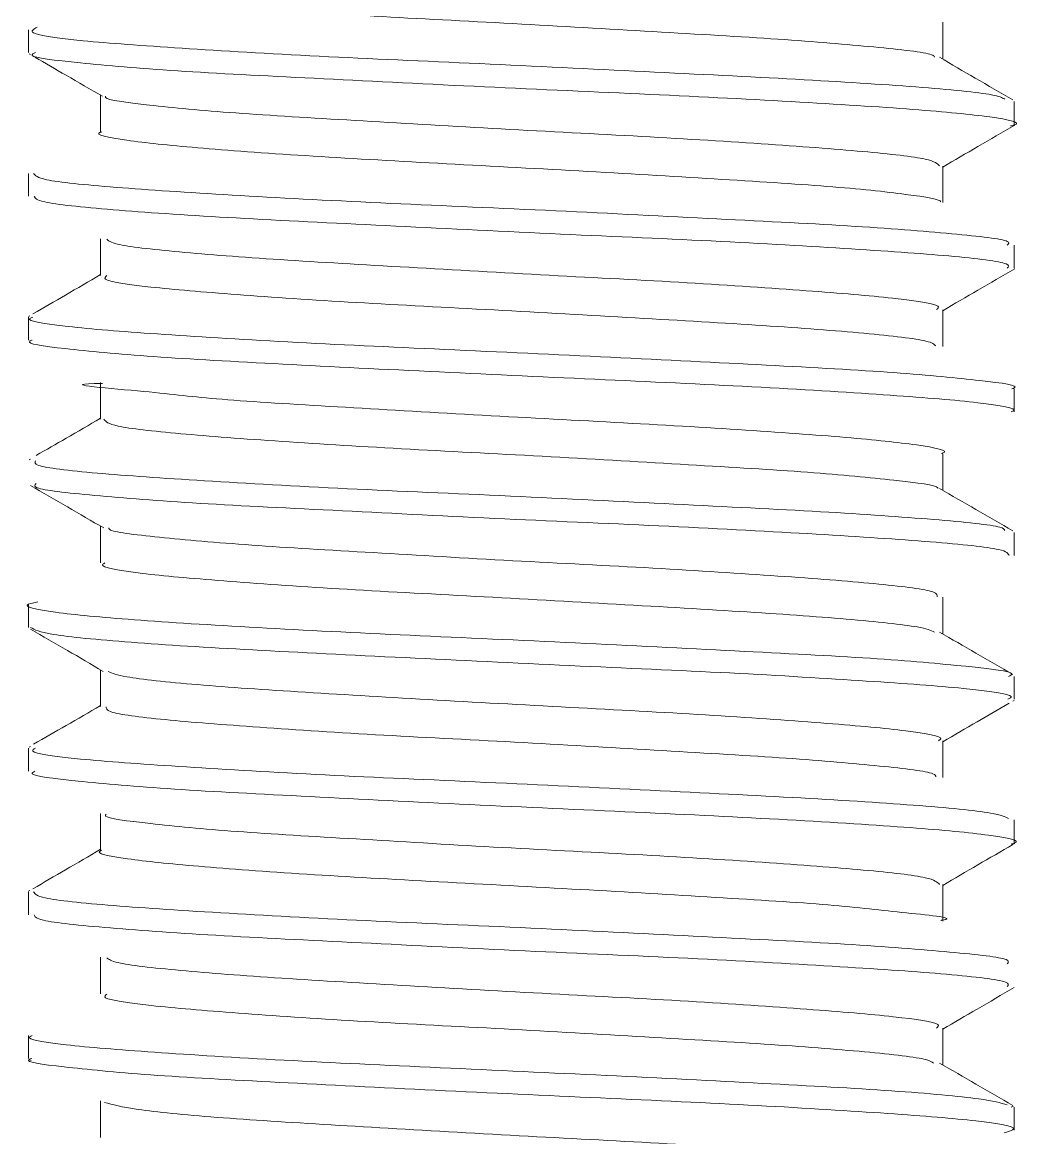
# Model space of a CAD drawing. Extents: x -976302 to -776254, y 5665 to 231437.
# Drawn here: x -798940.7 to -798879.4, y 90685 to 90753.3 of the extents above; entities that cross this region are included whole.
import ezdxf

# ---------------------------------------------------------------- set-up
doc = ezdxf.new("R2010")
doc.units = 0
doc.header["$LTSCALE"] = 1000
doc.header["$MEASUREMENT"] = 0
doc.layers.add('暖通', color=7, linetype='Continuous')

# ---------------------------------------------------------------- blocks, each defined once
blk = doc.blocks.new('MAOSUAN')
at = {"color": 7, "linetype": 'Continuous', "lineweight": 15}
for p, q in [((-21864.807, -6942.424), (-21864.807, -6943.74)), ((-21864.807, -6942.424), (-21864.807, -6943.74)), ((-21832.067, -6943.507), (-21832.067, -6942.69)), ((-21832.067, -6943.507), (-21832.067, -6942.69)), ((-21832.135, -6943.578), (-21832.09, -6943.554)), ((-21832.135, -6943.578), (-21832.09, -6943.554)), ((-21834.648, -6946.346), (-21834.648, -6945.034)), ((-21834.648, -6946.346), (-21834.648, -6945.034)), ((-21867.365, -6945.26), (-21867.365, -6946.085)), ((-21867.365, -6945.26), (-21867.365, -6946.085)), ((-21864.807, -6947.571), (-21864.807, -6948.883)), ((-21864.807, -6947.571), (-21864.807, -6948.883)), ((-21832.067, -6948.655), (-21832.067, -6947.834)), ((-21832.067, -6948.655), (-21832.067, -6947.834)), ((-21834.648, -6951.493), (-21834.648, -6950.179)), ((-21834.648, -6951.493), (-21834.648, -6950.179)), ((-21867.365, -6950.411), (-21867.365, -6951.227)), ((-21867.365, -6950.411), (-21867.365, -6951.227)), ((-21864.807, -6952.718), (-21864.807, -6954.032)), ((-21864.807, -6952.718), (-21864.807, -6954.032)), ((-21832.067, -6952.962), (-21832.112, -6952.936)), ((-21832.067, -6952.962), (-21832.112, -6952.936)), ((-21832.067, -6953.804), (-21832.067, -6952.982)), ((-21832.067, -6953.804), (-21832.067, -6952.982)), ((-21834.648, -6956.64), (-21834.648, -6955.328)), ((-21834.648, -6956.64), (-21834.648, -6955.328)), ((-21867.365, -6955.554), (-21867.365, -6955.844)), ((-21867.365, -6955.554), (-21867.365, -6956.377)), ((-21864.807, -6957.865), (-21864.807, -6959.179)), ((-21864.807, -6957.865), (-21864.807, -6959.179)), ((-21832.09, -6958.091), (-21832.135, -6958.066)), ((-21832.09, -6958.091), (-21832.135, -6958.066)), ((-21867.365, -6960.704), (-21867.365, -6961.523)), ((-21867.365, -6960.704), (-21867.365, -6961.523)), ((-21834.648, -6961.787), (-21834.648, -6960.471)), ((-21834.648, -6961.787), (-21834.648, -6960.471)), ((-21864.807, -6963.012), (-21864.807, -6964.327)), ((-21864.807, -6963.012), (-21864.807, -6964.327)), ((-21832.067, -6964.099), (-21832.067, -6963.273)), ((-21832.067, -6964.099), (-21832.067, -6963.273)), ((-21867.365, -6965.851), (-21867.365, -6966.668)), ((-21867.365, -6965.851), (-21867.365, -6966.668)), ((-21834.648, -6966.934), (-21834.648, -6965.621)), ((-21834.648, -6966.934), (-21834.648, -6965.621)), ((-21867.365, -6966.711), (-21867.32, -6966.735)), ((-21867.365, -6966.711), (-21867.32, -6966.735)), ((-21864.807, -6968.159), (-21864.807, -6969.472)), ((-21864.807, -6968.159), (-21864.807, -6969.472)), ((-21832.09, -6968.384), (-21832.135, -6968.359)), ((-21832.09, -6968.384), (-21832.135, -6968.359)), ((-21832.067, -6969.243), (-21832.067, -6968.425)), ((-21832.067, -6969.243), (-21832.067, -6968.425)), ((-21867.365, -6970.995), (-21867.365, -6971.82)), ((-21867.365, -6970.995), (-21867.365, -6971.82)), ((-21834.648, -6972.081), (-21834.648, -6970.768)), ((-21834.648, -6972.081), (-21834.648, -6970.768)), ((-21867.387, -6971.836), (-21867.342, -6971.861)), ((-21867.387, -6971.836), (-21867.342, -6971.861)), ((-21864.807, -6973.306), (-21864.807, -6974.619)), ((-21864.807, -6973.306), (-21864.807, -6974.619)), ((-21832.067, -6973.551), (-21832.112, -6973.525)), ((-21832.067, -6973.551), (-21832.112, -6973.525)), ((-21832.067, -6974.39), (-21832.067, -6973.57)), ((-21832.067, -6974.39), (-21832.067, -6973.631)), ((-21834.648, -6977.228), (-21834.648, -6975.915)), ((-21834.648, -6977.228), (-21834.648, -6975.915)), ((-21864.807, -6978.453), (-21864.807, -6979.769)), ((-21864.807, -6978.453), (-21864.807, -6979.769)), ((-21832.067, -6979.54), (-21832.067, -6978.717)), ((-21832.067, -6979.54), (-21832.067, -6978.717)), ((-21832.157, -6979.616), (-21832.112, -6979.593)), ((-21832.157, -6979.616), (-21832.112, -6979.593)), ((-21834.648, -6982.375), (-21834.648, -6981.062)), ((-21834.648, -6982.375), (-21834.648, -6981.062)), ((-21867.365, -6981.289), (-21867.365, -6982.112)), ((-21867.365, -6981.289), (-21867.365, -6982.112)), ((-21867.342, -6981.249), (-21867.252, -6981.289)), ((-21867.342, -6981.249), (-21867.252, -6981.289))]:
    blk.add_line(p, q, dxfattribs=at)
for points, knots in [([(-21834.85, -6941.203), (-21834.839, -6941.264), (-21834.809, -6941.419), (-21836.739, -6941.666), (-21840.109, -6941.932), (-21844.647, -6942.226), (-21849.735, -6942.478), (-21854.819, -6942.781), (-21859.356, -6943.039), (-21862.677, -6943.328), (-21864.481, -6943.534), (-21864.509, -6943.652), (-21864.515, -6943.678)], [0, 0, 0, 0, 0.072894, 0.184832, 0.296747, 0.408819, 0.520361, 0.632416, 0.744161, 0.856086, 0.96802, 1, 1, 1, 1]), ([(-21834.85, -6941.203), (-21834.839, -6941.264), (-21834.809, -6941.419), (-21836.739, -6941.666), (-21840.109, -6941.932), (-21844.647, -6942.226), (-21849.735, -6942.478), (-21854.819, -6942.781), (-21859.356, -6943.039), (-21862.677, -6943.328), (-21864.481, -6943.534), (-21864.509, -6943.652), (-21864.515, -6943.678)], [0, 0, 0, 0, 0.072894, 0.184832, 0.296747, 0.408819, 0.520361, 0.632416, 0.744161, 0.856086, 0.96802, 1, 1, 1, 1]), ([(-21832.382, -6942.603), (-21832.252, -6942.667), (-21831.942, -6942.822), (-21833.761, -6943.092), (-21837.315, -6943.341), (-21842.349, -6943.648), (-21848.191, -6943.894), (-21854.207, -6944.192), (-21859.74, -6944.463), (-21864.054, -6944.735), (-21866.667, -6944.985), (-21866.931, -6945.123), (-21867.028, -6945.173)], [0, 0, 0, 0, 0.076971, 0.184673, 0.292292, 0.399667, 0.507323, 0.61476, 0.72226, 0.829947, 0.937545, 1, 1, 1, 1]), ([(-21832.382, -6942.603), (-21832.252, -6942.667), (-21831.942, -6942.822), (-21833.761, -6943.092), (-21837.315, -6943.341), (-21842.349, -6943.648), (-21848.191, -6943.894), (-21854.207, -6944.192), (-21859.74, -6944.463), (-21864.054, -6944.735), (-21866.667, -6944.985), (-21866.931, -6945.123), (-21867.028, -6945.173)], [0, 0, 0, 0, 0.076971, 0.184673, 0.292292, 0.399667, 0.507323, 0.61476, 0.72226, 0.829947, 0.937545, 1, 1, 1, 1]), ([(-21867.23, -6946.135), (-21867.279, -6946.124), (-21867.73, -6946.025), (-21866.685, -6945.805), (-21864.036, -6945.548), (-21859.551, -6945.262), (-21854.027, -6944.984), (-21847.988, -6944.724), (-21842.165, -6944.42), (-21837.146, -6944.174), (-21833.723, -6943.867), (-21831.996, -6943.671), (-21832.247, -6943.541), (-21832.314, -6943.507)], [0, 0, 0, 0, 0.012786, 0.11823, 0.223646, 0.329048, 0.434324, 0.539869, 0.645276, 0.750792, 0.856012, 0.961465, 1, 1, 1, 1]), ([(-21867.23, -6946.135), (-21867.279, -6946.124), (-21867.73, -6946.025), (-21866.685, -6945.805), (-21864.036, -6945.548), (-21859.551, -6945.262), (-21854.027, -6944.984), (-21847.988, -6944.724), (-21842.165, -6944.42), (-21837.146, -6944.174), (-21833.723, -6943.867), (-21831.996, -6943.671), (-21832.247, -6943.541), (-21832.314, -6943.507)], [0, 0, 0, 0, 0.012786, 0.11823, 0.223646, 0.329048, 0.434324, 0.539869, 0.645276, 0.750792, 0.856012, 0.961465, 1, 1, 1, 1]), ([(-21864.694, -6943.675), (-21865.12, -6943.927), (-21865.99, -6944.442), (-21866.87, -6944.941), (-21867.32, -6945.195)], [0, 0, 0, 0, 0.48917, 1, 1, 1, 1]), ([(-21864.694, -6943.675), (-21865.12, -6943.927), (-21865.99, -6944.442), (-21866.87, -6944.941), (-21867.32, -6945.195)], [0, 0, 0, 0, 0.48917, 1, 1, 1, 1]), ([(-21834.715, -6945.073), (-21834.281, -6944.822), (-21833.473, -6944.356), (-21832.666, -6943.886), (-21832.292, -6943.669)], [0, 0, 0, 0, 0.536682, 1, 1, 1, 1]), ([(-21834.715, -6945.073), (-21834.281, -6944.822), (-21833.473, -6944.356), (-21832.666, -6943.886), (-21832.292, -6943.669)], [0, 0, 0, 0, 0.536682, 1, 1, 1, 1]), ([(-21864.694, -6947.57), (-21864.617, -6947.487), (-21864.45, -6947.308), (-21862.139, -6947.053), (-21858.475, -6946.775), (-21853.792, -6946.491), (-21848.656, -6946.234), (-21843.641, -6945.93), (-21839.28, -6945.68), (-21836.224, -6945.379), (-21834.785, -6945.196), (-21834.822, -6945.086), (-21834.828, -6945.071)], [0, 0, 0, 0, 0.0951634, 0.206008, 0.3170765, 0.427634, 0.5385858, 0.6491904, 0.7604036, 0.8713473, 0.9820842, 1, 1, 1, 1]), ([(-21864.694, -6947.57), (-21864.617, -6947.487), (-21864.45, -6947.308), (-21862.139, -6947.053), (-21858.475, -6946.775), (-21853.792, -6946.491), (-21848.656, -6946.234), (-21843.641, -6945.93), (-21839.28, -6945.68), (-21836.224, -6945.379), (-21834.785, -6945.196), (-21834.822, -6945.086), (-21834.828, -6945.071)], [0, 0, 0, 0, 0.0951634, 0.206008, 0.3170765, 0.427634, 0.5385858, 0.6491904, 0.7604036, 0.8713473, 0.9820842, 1, 1, 1, 1]), ([(-21867.387, -6946.11), (-21866.946, -6946.365), (-21866.085, -6946.864), (-21865.225, -6947.363), (-21864.807, -6947.607)], [0, 0, 0, 0, 0.512956, 1, 1, 1, 1]), ([(-21867.387, -6946.11), (-21866.946, -6946.365), (-21866.085, -6946.864), (-21865.225, -6947.363), (-21864.807, -6947.607)], [0, 0, 0, 0, 0.512956, 1, 1, 1, 1]), ([(-21834.693, -6946.347), (-21834.677, -6946.351), (-21834.358, -6946.446), (-21835.456, -6946.657), (-21837.867, -6946.912), (-21841.849, -6947.204), (-21846.65, -6947.472), (-21851.818, -6947.745), (-21856.741, -6948.037), (-21860.884, -6948.295), (-21863.684, -6948.588), (-21864.74, -6948.774), (-21864.739, -6948.854), (-21864.739, -6948.854)], [0, 0, 0, 0, 0.005704, 0.116139, 0.226488, 0.337072, 0.447702, 0.557716, 0.668323, 0.778423, 0.889041, 0.999267, 1, 1, 1, 1]), ([(-21834.693, -6946.347), (-21834.677, -6946.351), (-21834.358, -6946.446), (-21835.456, -6946.657), (-21837.867, -6946.912), (-21841.849, -6947.204), (-21846.65, -6947.472), (-21851.818, -6947.745), (-21856.741, -6948.037), (-21860.884, -6948.295), (-21863.684, -6948.588), (-21864.74, -6948.774), (-21864.739, -6948.854), (-21864.739, -6948.854)], [0, 0, 0, 0, 0.005704, 0.116139, 0.226488, 0.337072, 0.447702, 0.557716, 0.668323, 0.778423, 0.889041, 0.999267, 1, 1, 1, 1]), ([(-21832.247, -6947.834), (-21832.307, -6947.911), (-21832.442, -6948.083), (-21834.964, -6948.335), (-21839.153, -6948.609), (-21844.587, -6948.899), (-21850.591, -6949.148), (-21856.493, -6949.457), (-21861.636, -6949.706), (-21865.351, -6950.007), (-21867.318, -6950.222), (-21867.168, -6950.363), (-21867.118, -6950.411)], [0, 0, 0, 0, 0.085419, 0.192755, 0.300296, 0.407773, 0.515471, 0.622878, 0.730173, 0.837599, 0.945308, 1, 1, 1, 1]), ([(-21832.247, -6947.834), (-21832.307, -6947.911), (-21832.442, -6948.083), (-21834.964, -6948.335), (-21839.153, -6948.609), (-21844.587, -6948.899), (-21850.591, -6949.148), (-21856.493, -6949.457), (-21861.636, -6949.706), (-21865.351, -6950.007), (-21867.318, -6950.222), (-21867.168, -6950.363), (-21867.118, -6950.411)], [0, 0, 0, 0, 0.085419, 0.192755, 0.300296, 0.407773, 0.515471, 0.622878, 0.730173, 0.837599, 0.945308, 1, 1, 1, 1]), ([(-21867.118, -6951.227), (-21867.158, -6951.177), (-21867.272, -6951.034), (-21865.262, -6950.789), (-21861.498, -6950.532), (-21856.294, -6950.23), (-21850.385, -6949.985), (-21844.401, -6949.68), (-21838.99, -6949.42), (-21834.856, -6949.136), (-21832.383, -6948.88), (-21832.304, -6948.723), (-21832.269, -6948.655)], [0, 0, 0, 0, 0.058363, 0.165795, 0.27326, 0.380984, 0.488168, 0.59567, 0.703241, 0.810813, 0.918378, 1, 1, 1, 1]), ([(-21867.118, -6951.227), (-21867.158, -6951.177), (-21867.272, -6951.034), (-21865.262, -6950.789), (-21861.498, -6950.532), (-21856.294, -6950.23), (-21850.385, -6949.985), (-21844.401, -6949.68), (-21838.99, -6949.42), (-21834.856, -6949.136), (-21832.383, -6948.88), (-21832.304, -6948.723), (-21832.269, -6948.655)], [0, 0, 0, 0, 0.058363, 0.165795, 0.27326, 0.380984, 0.488168, 0.59567, 0.703241, 0.810813, 0.918378, 1, 1, 1, 1]), ([(-21864.582, -6952.713), (-21864.633, -6952.672), (-21864.797, -6952.539), (-21863.198, -6952.299), (-21860.128, -6952.044), (-21855.76, -6951.743), (-21850.739, -6951.493), (-21845.608, -6951.194), (-21840.908, -6950.927), (-21837.289, -6950.651), (-21835.095, -6950.398), (-21834.936, -6950.251), (-21834.872, -6950.193)], [0, 0, 0, 0, 0.049804, 0.159501, 0.269103, 0.378938, 0.488804, 0.598233, 0.7082, 0.818127, 0.927634, 1, 1, 1, 1]), ([(-21864.582, -6952.713), (-21864.633, -6952.672), (-21864.797, -6952.539), (-21863.198, -6952.299), (-21860.128, -6952.044), (-21855.76, -6951.743), (-21850.739, -6951.493), (-21845.608, -6951.194), (-21840.908, -6950.927), (-21837.289, -6950.651), (-21835.095, -6950.398), (-21834.936, -6950.251), (-21834.872, -6950.193)], [0, 0, 0, 0, 0.049804, 0.159501, 0.269103, 0.378938, 0.488804, 0.598233, 0.7082, 0.818127, 0.927634, 1, 1, 1, 1]), ([(-21867.387, -6951.251), (-21866.946, -6951.506), (-21866.085, -6952.005), (-21865.225, -6952.508), (-21864.807, -6952.753)], [0, 0, 0, 0, 0.512737, 1, 1, 1, 1]), ([(-21867.387, -6951.251), (-21866.946, -6951.506), (-21866.085, -6952.005), (-21865.225, -6952.508), (-21864.807, -6952.753)], [0, 0, 0, 0, 0.512737, 1, 1, 1, 1]), ([(-21834.872, -6951.498), (-21834.822, -6951.539), (-21834.658, -6951.673), (-21836.25, -6951.911), (-21839.331, -6952.168), (-21843.694, -6952.469), (-21848.722, -6952.719), (-21853.86, -6953.016), (-21858.544, -6953.285), (-21862.171, -6953.561), (-21864.358, -6953.812), (-21864.503, -6953.959), (-21864.56, -6954.016)], [0, 0, 0, 0, 0.049856, 0.159895, 0.269418, 0.379366, 0.489346, 0.59937, 0.709114, 0.818984, 0.928822, 1, 1, 1, 1]), ([(-21834.872, -6951.498), (-21834.822, -6951.539), (-21834.658, -6951.673), (-21836.25, -6951.911), (-21839.331, -6952.168), (-21843.694, -6952.469), (-21848.722, -6952.719), (-21853.86, -6953.016), (-21858.544, -6953.285), (-21862.171, -6953.561), (-21864.358, -6953.812), (-21864.503, -6953.959), (-21864.56, -6954.016)], [0, 0, 0, 0, 0.049856, 0.159895, 0.269418, 0.379366, 0.489346, 0.59937, 0.709114, 0.818984, 0.928822, 1, 1, 1, 1]), ([(-21832.225, -6952.862), (-21832.614, -6952.64), (-21833.425, -6952.178), (-21834.23, -6951.704), (-21834.648, -6951.458)], [0, 0, 0, 0, 0.480276, 1, 1, 1, 1]), ([(-21832.225, -6952.862), (-21832.614, -6952.64), (-21833.425, -6952.178), (-21834.23, -6951.704), (-21834.648, -6951.458)], [0, 0, 0, 0, 0.480276, 1, 1, 1, 1]), ([(-21832.225, -6952.982), (-21832.179, -6952.998), (-21831.886, -6953.103), (-21833.282, -6953.332), (-21836.406, -6953.577), (-21841.204, -6953.88), (-21846.92, -6954.139), (-21852.97, -6954.419), (-21858.64, -6954.707), (-21863.343, -6954.963), (-21866.317, -6955.268), (-21867.635, -6955.435), (-21867.308, -6955.543), (-21867.275, -6955.554)], [0, 0, 0, 0, 0.020034, 0.127491, 0.235243, 0.34262, 0.449961, 0.557768, 0.66516, 0.772655, 0.879993, 0.987688, 1, 1, 1, 1]), ([(-21832.225, -6952.982), (-21832.179, -6952.998), (-21831.886, -6953.103), (-21833.282, -6953.332), (-21836.406, -6953.577), (-21841.204, -6953.88), (-21846.92, -6954.139), (-21852.97, -6954.419), (-21858.64, -6954.707), (-21863.343, -6954.963), (-21866.317, -6955.268), (-21867.635, -6955.435), (-21867.308, -6955.543), (-21867.275, -6955.554)], [0, 0, 0, 0, 0.020034, 0.127491, 0.235243, 0.34262, 0.449961, 0.557768, 0.66516, 0.772655, 0.879993, 0.987688, 1, 1, 1, 1]), ([(-21867.252, -6956.377), (-21867.288, -6956.364), (-21867.563, -6956.262), (-21866.274, -6956.038), (-21863.202, -6955.791), (-21858.458, -6955.49), (-21852.772, -6955.229), (-21846.723, -6954.951), (-21841.025, -6954.661), (-21836.28, -6954.407), (-21833.17, -6954.101), (-21831.898, -6953.931), (-21832.167, -6953.819), (-21832.202, -6953.804)], [0, 0, 0, 0, 0.015748, 0.123264, 0.230905, 0.338428, 0.445875, 0.553291, 0.661065, 0.768446, 0.876147, 0.983642, 1, 1, 1, 1]), ([(-21867.252, -6956.377), (-21867.288, -6956.364), (-21867.563, -6956.262), (-21866.274, -6956.038), (-21863.202, -6955.791), (-21858.458, -6955.49), (-21852.772, -6955.229), (-21846.723, -6954.951), (-21841.025, -6954.661), (-21836.28, -6954.407), (-21833.17, -6954.101), (-21831.898, -6953.931), (-21832.167, -6953.819), (-21832.202, -6953.804)], [0, 0, 0, 0, 0.015748, 0.123264, 0.230905, 0.338428, 0.445875, 0.553291, 0.661065, 0.768446, 0.876147, 0.983642, 1, 1, 1, 1]), ([(-21864.762, -6957.864), (-21864.777, -6957.86), (-21865.096, -6957.767), (-21863.999, -6957.553), (-21861.588, -6957.3), (-21857.612, -6957.008), (-21852.815, -6956.738), (-21847.629, -6956.466), (-21842.77, -6956.176), (-21838.364, -6955.911), (-21836.555, -6955.647), (-21833, -6955.385), (-21834.708, -6955.358), (-21834.715, -6955.358)], [0, 0, 0, 0, 0.005705, 0.116154, 0.226519, 0.337118, 0.44722, 0.557745, 0.668366, 0.778482, 0.888912, 0.999512, 1, 1, 1, 1]), ([(-21864.762, -6957.864), (-21864.777, -6957.86), (-21865.096, -6957.767), (-21863.999, -6957.553), (-21861.588, -6957.3), (-21857.612, -6957.008), (-21852.815, -6956.738), (-21847.629, -6956.466), (-21842.77, -6956.176), (-21838.364, -6955.911), (-21836.555, -6955.647), (-21833, -6955.385), (-21834.708, -6955.358), (-21834.715, -6955.358)], [0, 0, 0, 0, 0.005705, 0.116154, 0.226519, 0.337118, 0.44722, 0.557745, 0.668366, 0.778482, 0.888912, 0.999512, 1, 1, 1, 1]), ([(-21834.76, -6956.641), (-21834.837, -6956.724), (-21835.004, -6956.903), (-21837.315, -6957.158), (-21840.98, -6957.436), (-21845.662, -6957.721), (-21850.801, -6957.977), (-21855.808, -6958.281), (-21860.181, -6958.532), (-21863.221, -6958.832), (-21864.655, -6959.012), (-21864.63, -6959.115), (-21864.627, -6959.125)], [0, 0, 0, 0, 0.0957349, 0.2072445, 0.3189796, 0.4302009, 0.5418185, 0.6531451, 0.7648915, 0.876501, 0.9879027, 1, 1, 1, 1]), ([(-21834.76, -6956.641), (-21834.837, -6956.724), (-21835.004, -6956.903), (-21837.315, -6957.158), (-21840.98, -6957.436), (-21845.662, -6957.721), (-21850.801, -6957.977), (-21855.808, -6958.281), (-21860.181, -6958.532), (-21863.221, -6958.832), (-21864.655, -6959.012), (-21864.63, -6959.115), (-21864.627, -6959.125)], [0, 0, 0, 0, 0.0957349, 0.2072445, 0.3189796, 0.4302009, 0.5418185, 0.6531451, 0.7648915, 0.876501, 0.9879027, 1, 1, 1, 1]), ([(-21832.337, -6957.939), (-21832.696, -6957.735), (-21833.47, -6957.295), (-21834.237, -6956.844), (-21834.648, -6956.603)], [0, 0, 0, 0, 0.4646574, 1, 1, 1, 1]), ([(-21832.337, -6957.939), (-21832.696, -6957.735), (-21833.47, -6957.295), (-21834.237, -6956.844), (-21834.648, -6956.603)], [0, 0, 0, 0, 0.4646574, 1, 1, 1, 1]), ([(-21832.314, -6958.131), (-21832.291, -6958.185), (-21832.229, -6958.332), (-21834.3, -6958.579), (-21838.138, -6958.837), (-21843.377, -6959.139), (-21849.309, -6959.383), (-21855.283, -6959.691), (-21860.657, -6959.948), (-21864.674, -6960.234), (-21866.925, -6960.457), (-21867.005, -6960.585), (-21867.028, -6960.622)], [0, 0, 0, 0, 0.064753, 0.175623, 0.286839, 0.397879, 0.509173, 0.620055, 0.731144, 0.842208, 0.953234, 1, 1, 1, 1]), ([(-21832.314, -6958.131), (-21832.291, -6958.185), (-21832.229, -6958.332), (-21834.3, -6958.579), (-21838.138, -6958.837), (-21843.377, -6959.139), (-21849.309, -6959.383), (-21855.283, -6959.691), (-21860.657, -6959.948), (-21864.674, -6960.234), (-21866.925, -6960.457), (-21867.005, -6960.585), (-21867.028, -6960.622)], [0, 0, 0, 0, 0.064753, 0.175623, 0.286839, 0.397879, 0.509173, 0.620055, 0.731144, 0.842208, 0.953234, 1, 1, 1, 1]), ([(-21864.694, -6959.124), (-21865.128, -6959.374), (-21866.004, -6959.88), (-21866.879, -6960.387), (-21867.32, -6960.643)], [0, 0, 0, 0, 0.495638, 1, 1, 1, 1]), ([(-21864.694, -6959.124), (-21865.128, -6959.374), (-21866.004, -6959.88), (-21866.879, -6960.387), (-21867.32, -6960.643)], [0, 0, 0, 0, 0.495638, 1, 1, 1, 1]), ([(-21867.185, -6961.523), (-21867.15, -6961.451), (-21867.068, -6961.283), (-21864.594, -6961.033), (-21860.491, -6960.762), (-21855.095, -6960.469), (-21849.107, -6960.221), (-21843.193, -6959.912), (-21837.977, -6959.663), (-21834.218, -6959.364), (-21832.177, -6959.141), (-21832.295, -6958.998), (-21832.337, -6958.947)], [0, 0, 0, 0, 0.081035, 0.188613, 0.296063, 0.403386, 0.510912, 0.618487, 0.726106, 0.833441, 0.94102, 1, 1, 1, 1]), ([(-21867.185, -6961.523), (-21867.15, -6961.451), (-21867.068, -6961.283), (-21864.594, -6961.033), (-21860.491, -6960.762), (-21855.095, -6960.469), (-21849.107, -6960.221), (-21843.193, -6959.912), (-21837.977, -6959.663), (-21834.218, -6959.364), (-21832.177, -6959.141), (-21832.295, -6958.998), (-21832.337, -6958.947)], [0, 0, 0, 0, 0.081035, 0.188613, 0.296063, 0.403386, 0.510912, 0.618487, 0.726106, 0.833441, 0.94102, 1, 1, 1, 1]), ([(-21834.76, -6960.535), (-21834.326, -6960.285), (-21833.451, -6959.779), (-21832.576, -6959.271), (-21832.135, -6959.014)], [0, 0, 0, 0, 0.495567, 1, 1, 1, 1]), ([(-21834.76, -6960.535), (-21834.326, -6960.285), (-21833.451, -6959.779), (-21832.576, -6959.271), (-21832.135, -6959.014)], [0, 0, 0, 0, 0.495567, 1, 1, 1, 1]), ([(-21864.605, -6963.008), (-21864.616, -6962.947), (-21864.645, -6962.792), (-21862.716, -6962.545), (-21859.348, -6962.28), (-21854.819, -6961.984), (-21849.726, -6961.734), (-21844.635, -6961.431), (-21840.103, -6961.173), (-21836.774, -6960.883), (-21834.97, -6960.676), (-21834.945, -6960.559), (-21834.94, -6960.532)], [0, 0, 0, 0, 0.072849, 0.184719, 0.296565, 0.408137, 0.520098, 0.632084, 0.743761, 0.855433, 0.967299, 1, 1, 1, 1]), ([(-21864.605, -6963.008), (-21864.616, -6962.947), (-21864.645, -6962.792), (-21862.716, -6962.545), (-21859.348, -6962.28), (-21854.819, -6961.984), (-21849.726, -6961.734), (-21844.635, -6961.431), (-21840.103, -6961.173), (-21836.774, -6960.883), (-21834.97, -6960.676), (-21834.945, -6960.559), (-21834.94, -6960.532)], [0, 0, 0, 0, 0.072849, 0.184719, 0.296565, 0.408137, 0.520098, 0.632084, 0.743761, 0.855433, 0.967299, 1, 1, 1, 1]), ([(-21834.805, -6961.791), (-21834.762, -6961.814), (-21834.555, -6961.926), (-21835.801, -6962.156), (-21838.617, -6962.406), (-21842.782, -6962.708), (-21847.708, -6962.963), (-21852.865, -6963.251), (-21857.696, -6963.53), (-21861.529, -6963.796), (-21864.038, -6964.06), (-21864.376, -6964.209), (-21864.515, -6964.271)], [0, 0, 0, 0, 0.028969, 0.140547, 0.252221, 0.363645, 0.475371, 0.586622, 0.698558, 0.809915, 0.921701, 1, 1, 1, 1]), ([(-21834.805, -6961.791), (-21834.762, -6961.814), (-21834.555, -6961.926), (-21835.801, -6962.156), (-21838.617, -6962.406), (-21842.782, -6962.708), (-21847.708, -6962.963), (-21852.865, -6963.251), (-21857.696, -6963.53), (-21861.529, -6963.796), (-21864.038, -6964.06), (-21864.376, -6964.209), (-21864.515, -6964.271)], [0, 0, 0, 0, 0.028969, 0.140547, 0.252221, 0.363645, 0.475371, 0.586622, 0.698558, 0.809915, 0.921701, 1, 1, 1, 1]), ([(-21832.404, -6963.185), (-21832.27, -6963.212), (-21831.696, -6963.326), (-21832.816, -6963.564), (-21835.564, -6963.82), (-21840.106, -6964.108), (-21845.656, -6964.384), (-21851.697, -6964.646), (-21857.498, -6964.949), (-21862.465, -6965.195), (-21865.853, -6965.502), (-21867.472, -6965.694), (-21867.224, -6965.82), (-21867.163, -6965.851)], [0, 0, 0, 0, 0.031772, 0.135671, 0.239354, 0.343372, 0.446952, 0.550812, 0.654617, 0.758568, 0.862377, 0.966165, 1, 1, 1, 1]), ([(-21832.404, -6963.185), (-21832.27, -6963.212), (-21831.696, -6963.326), (-21832.816, -6963.564), (-21835.564, -6963.82), (-21840.106, -6964.108), (-21845.656, -6964.384), (-21851.697, -6964.646), (-21857.498, -6964.949), (-21862.465, -6965.195), (-21865.853, -6965.502), (-21867.472, -6965.694), (-21867.224, -6965.82), (-21867.163, -6965.851)], [0, 0, 0, 0, 0.031772, 0.135671, 0.239354, 0.343372, 0.446952, 0.550812, 0.654617, 0.758568, 0.862377, 0.966165, 1, 1, 1, 1]), ([(-21864.694, -6964.268), (-21865.128, -6964.519), (-21866.004, -6965.025), (-21866.879, -6965.534), (-21867.32, -6965.79)], [0, 0, 0, 0, 0.495533, 1, 1, 1, 1]), ([(-21864.694, -6964.268), (-21865.128, -6964.519), (-21866.004, -6965.025), (-21866.879, -6965.534), (-21867.32, -6965.79)], [0, 0, 0, 0, 0.495533, 1, 1, 1, 1]), ([(-21867.14, -6966.668), (-21867.206, -6966.636), (-21867.456, -6966.514), (-21865.761, -6966.276), (-21862.329, -6966.028), (-21857.318, -6965.722), (-21851.493, -6965.473), (-21845.471, -6965.178), (-21839.907, -6964.905), (-21835.51, -6964.635), (-21832.593, -6964.35), (-21832.285, -6964.181), (-21832.135, -6964.099)], [0, 0, 0, 0, 0.038486, 0.146124, 0.253581, 0.361325, 0.468807, 0.576039, 0.683617, 0.791106, 0.898635, 1, 1, 1, 1]), ([(-21867.14, -6966.668), (-21867.206, -6966.636), (-21867.456, -6966.514), (-21865.761, -6966.276), (-21862.329, -6966.028), (-21857.318, -6965.722), (-21851.493, -6965.473), (-21845.471, -6965.178), (-21839.907, -6964.905), (-21835.51, -6964.635), (-21832.593, -6964.35), (-21832.285, -6964.181), (-21832.135, -6964.099)], [0, 0, 0, 0, 0.038486, 0.146124, 0.253581, 0.361325, 0.468807, 0.576039, 0.683617, 0.791106, 0.898635, 1, 1, 1, 1]), ([(-21834.738, -6965.675), (-21834.312, -6965.423), (-21833.447, -6964.913), (-21832.577, -6964.411), (-21832.135, -6964.156)], [0, 0, 0, 0, 0.492397, 1, 1, 1, 1]), ([(-21834.738, -6965.675), (-21834.312, -6965.423), (-21833.447, -6964.913), (-21832.577, -6964.411), (-21832.135, -6964.156)], [0, 0, 0, 0, 0.492397, 1, 1, 1, 1]), ([(-21864.649, -6968.156), (-21864.691, -6968.134), (-21864.9, -6968.024), (-21863.674, -6967.793), (-21860.881, -6967.543), (-21856.727, -6967.243), (-21851.803, -6966.984), (-21846.649, -6966.701), (-21841.822, -6966.417), (-21837.941, -6966.155), (-21835.427, -6965.886), (-21835.069, -6965.736), (-21834.917, -6965.672)], [0, 0, 0, 0, 0.027691, 0.138968, 0.25039, 0.36193, 0.47308, 0.584625, 0.695745, 0.807346, 0.91874, 1, 1, 1, 1]), ([(-21864.649, -6968.156), (-21864.691, -6968.134), (-21864.9, -6968.024), (-21863.674, -6967.793), (-21860.881, -6967.543), (-21856.727, -6967.243), (-21851.803, -6966.984), (-21846.649, -6966.701), (-21841.822, -6966.417), (-21837.941, -6966.155), (-21835.427, -6965.886), (-21835.069, -6965.736), (-21834.917, -6965.672)], [0, 0, 0, 0, 0.027691, 0.138968, 0.25039, 0.36193, 0.47308, 0.584625, 0.695745, 0.807346, 0.91874, 1, 1, 1, 1]), ([(-21867.185, -6966.809), (-21866.804, -6967.032), (-21866.011, -6967.495), (-21865.218, -6967.957), (-21864.807, -6968.196)], [0, 0, 0, 0, 0.481278, 1, 1, 1, 1]), ([(-21867.185, -6966.809), (-21866.804, -6967.032), (-21866.011, -6967.495), (-21865.218, -6967.957), (-21864.807, -6968.196)], [0, 0, 0, 0, 0.481278, 1, 1, 1, 1]), ([(-21834.85, -6966.938), (-21834.846, -6967), (-21834.836, -6967.157), (-21836.749, -6967.404), (-21840.161, -6967.671), (-21844.696, -6967.965), (-21849.793, -6968.215), (-21854.871, -6968.52), (-21859.396, -6968.776), (-21862.724, -6969.067), (-21864.533, -6969.285), (-21864.554, -6969.416), (-21864.56, -6969.455)], [0, 0, 0, 0, 0.072916, 0.182982, 0.292987, 0.403068, 0.513144, 0.622929, 0.732925, 0.842839, 0.952942, 1, 1, 1, 1]), ([(-21834.85, -6966.938), (-21834.846, -6967), (-21834.836, -6967.157), (-21836.749, -6967.404), (-21840.161, -6967.671), (-21844.696, -6967.965), (-21849.793, -6968.215), (-21854.871, -6968.52), (-21859.396, -6968.776), (-21862.724, -6969.067), (-21864.533, -6969.285), (-21864.554, -6969.416), (-21864.56, -6969.455)], [0, 0, 0, 0, 0.072916, 0.182982, 0.292987, 0.403068, 0.513144, 0.622929, 0.732925, 0.842839, 0.952942, 1, 1, 1, 1]), ([(-21832.247, -6968.286), (-21832.636, -6968.063), (-21833.438, -6967.603), (-21834.237, -6967.137), (-21834.648, -6966.897)], [0, 0, 0, 0, 0.4852978, 1, 1, 1, 1]), ([(-21832.247, -6968.286), (-21832.636, -6968.063), (-21833.438, -6967.603), (-21834.237, -6967.137), (-21834.648, -6966.897)], [0, 0, 0, 0, 0.4852978, 1, 1, 1, 1]), ([(-21832.314, -6968.425), (-21832.256, -6968.459), (-21832.039, -6968.582), (-21833.7, -6968.822), (-21837.198, -6969.069), (-21842.204, -6969.375), (-21848.034, -6969.623), (-21854.056, -6969.92), (-21859.612, -6970.191), (-21863.984, -6970.463), (-21866.745, -6970.729), (-21867.037, -6970.883), (-21867.163, -6970.949)], [0, 0, 0, 0, 0.040633, 0.150082, 0.259864, 0.369384, 0.478763, 0.588027, 0.697858, 0.807191, 0.916898, 1, 1, 1, 1]), ([(-21832.314, -6968.425), (-21832.256, -6968.459), (-21832.039, -6968.582), (-21833.7, -6968.822), (-21837.198, -6969.069), (-21842.204, -6969.375), (-21848.034, -6969.623), (-21854.056, -6969.92), (-21859.612, -6970.191), (-21863.984, -6970.463), (-21866.745, -6970.729), (-21867.037, -6970.883), (-21867.163, -6970.949)], [0, 0, 0, 0, 0.040633, 0.150082, 0.259864, 0.369384, 0.478763, 0.588027, 0.697858, 0.807191, 0.916898, 1, 1, 1, 1]), ([(-21867.252, -6971.861), (-21867.293, -6971.851), (-21867.688, -6971.752), (-21866.65, -6971.532), (-21863.94, -6971.277), (-21859.419, -6970.989), (-21853.866, -6970.713), (-21847.831, -6970.452), (-21842.02, -6970.148), (-21837.039, -6969.901), (-21833.611, -6969.595), (-21832.025, -6969.401), (-21832.238, -6969.275), (-21832.292, -6969.243)], [0, 0, 0, 0, 0.01217, 0.117907, 0.223712, 0.329667, 0.435284, 0.541131, 0.646735, 0.752748, 0.858588, 0.964147, 1, 1, 1, 1]), ([(-21867.252, -6971.861), (-21867.293, -6971.851), (-21867.688, -6971.752), (-21866.65, -6971.532), (-21863.94, -6971.277), (-21859.419, -6970.989), (-21853.866, -6970.713), (-21847.831, -6970.452), (-21842.02, -6970.148), (-21837.039, -6969.901), (-21833.611, -6969.595), (-21832.025, -6969.401), (-21832.238, -6969.275), (-21832.292, -6969.243)], [0, 0, 0, 0, 0.01217, 0.117907, 0.223712, 0.329667, 0.435284, 0.541131, 0.646735, 0.752748, 0.858588, 0.964147, 1, 1, 1, 1]), ([(-21864.694, -6973.305), (-21864.613, -6973.223), (-21864.436, -6973.046), (-21862.166, -6972.791), (-21858.519, -6972.513), (-21853.837, -6972.229), (-21848.704, -6971.973), (-21843.692, -6971.668), (-21839.319, -6971.418), (-21836.28, -6971.117), (-21834.729, -6970.925), (-21834.83, -6970.809), (-21834.85, -6970.786)], [0, 0, 0, 0, 0.093208, 0.203188, 0.313208, 0.423002, 0.533156, 0.642837, 0.752913, 0.862795, 0.972969, 1, 1, 1, 1]), ([(-21864.694, -6973.305), (-21864.613, -6973.223), (-21864.436, -6973.046), (-21862.166, -6972.791), (-21858.519, -6972.513), (-21853.837, -6972.229), (-21848.704, -6971.973), (-21843.692, -6971.668), (-21839.319, -6971.418), (-21836.28, -6971.117), (-21834.729, -6970.925), (-21834.83, -6970.809), (-21834.85, -6970.786)], [0, 0, 0, 0, 0.093208, 0.203188, 0.313208, 0.423002, 0.533156, 0.642837, 0.752913, 0.862795, 0.972969, 1, 1, 1, 1]), ([(-21867.32, -6971.878), (-21866.901, -6972.119), (-21866.061, -6972.603), (-21865.225, -6973.094), (-21864.807, -6973.34)], [0, 0, 0, 0, 0.499301, 1, 1, 1, 1]), ([(-21867.32, -6971.878), (-21866.901, -6972.119), (-21866.061, -6972.603), (-21865.225, -6973.094), (-21864.807, -6973.34)], [0, 0, 0, 0, 0.499301, 1, 1, 1, 1]), ([(-21834.693, -6972.082), (-21834.677, -6972.088), (-21834.407, -6972.184), (-21835.455, -6972.395), (-21837.921, -6972.65), (-21841.89, -6972.942), (-21846.705, -6973.211), (-21851.883, -6973.483), (-21856.767, -6973.776), (-21861.005, -6974.031), (-21863.419, -6974.331), (-21865.389, -6974.504), (-21864.747, -6974.593), (-21864.739, -6974.594)], [0, 0, 0, 0, 0.006898, 0.117211, 0.227382, 0.337595, 0.447836, 0.558118, 0.668268, 0.778303, 0.888437, 0.998687, 1, 1, 1, 1]), ([(-21834.693, -6972.082), (-21834.677, -6972.088), (-21834.407, -6972.184), (-21835.455, -6972.395), (-21837.921, -6972.65), (-21841.89, -6972.942), (-21846.705, -6973.211), (-21851.883, -6973.483), (-21856.767, -6973.776), (-21861.005, -6974.031), (-21863.419, -6974.331), (-21865.389, -6974.504), (-21864.747, -6974.593), (-21864.739, -6974.594)], [0, 0, 0, 0, 0.006898, 0.117211, 0.227382, 0.337595, 0.447836, 0.558118, 0.668268, 0.778303, 0.888437, 0.998687, 1, 1, 1, 1]), ([(-21832.225, -6973.46), (-21832.614, -6973.234), (-21833.422, -6972.766), (-21834.229, -6972.293), (-21834.648, -6972.047)], [0, 0, 0, 0, 0.481078, 1, 1, 1, 1]), ([(-21832.225, -6973.46), (-21832.614, -6973.234), (-21833.422, -6972.766), (-21834.229, -6972.293), (-21834.648, -6972.047)], [0, 0, 0, 0, 0.481078, 1, 1, 1, 1]), ([(-21832.247, -6973.57), (-21832.298, -6973.644), (-21832.415, -6973.813), (-21834.872, -6974.064), (-21839.035, -6974.335), (-21844.434, -6974.628), (-21850.426, -6974.875), (-21856.34, -6975.186), (-21861.516, -6975.434), (-21865.295, -6975.733), (-21867.264, -6975.954), (-21867.156, -6976.096), (-21867.118, -6976.146)], [0, 0, 0, 0, 0.082523, 0.189911, 0.297626, 0.404762, 0.512632, 0.619889, 0.727472, 0.83496, 0.942446, 1, 1, 1, 1]), ([(-21832.247, -6973.57), (-21832.298, -6973.644), (-21832.415, -6973.813), (-21834.872, -6974.064), (-21839.035, -6974.335), (-21844.434, -6974.628), (-21850.426, -6974.875), (-21856.34, -6975.186), (-21861.516, -6975.434), (-21865.295, -6975.733), (-21867.264, -6975.954), (-21867.156, -6976.096), (-21867.118, -6976.146)], [0, 0, 0, 0, 0.082523, 0.189911, 0.297626, 0.404762, 0.512632, 0.619889, 0.727472, 0.83496, 0.942446, 1, 1, 1, 1]), ([(-21867.118, -6976.962), (-21867.156, -6976.909), (-21867.262, -6976.764), (-21865.167, -6976.518), (-21861.366, -6976.26), (-21856.148, -6975.958), (-21850.226, -6975.713), (-21844.241, -6975.407), (-21838.856, -6975.149), (-21834.769, -6974.863), (-21832.349, -6974.611), (-21832.293, -6974.456), (-21832.269, -6974.39)], [0, 0, 0, 0, 0.061214, 0.168687, 0.276198, 0.383501, 0.490914, 0.598551, 0.706218, 0.813669, 0.921082, 1, 1, 1, 1]), ([(-21867.118, -6976.962), (-21867.156, -6976.909), (-21867.262, -6976.764), (-21865.167, -6976.518), (-21861.366, -6976.26), (-21856.148, -6975.958), (-21850.226, -6975.713), (-21844.241, -6975.407), (-21838.856, -6975.149), (-21834.769, -6974.863), (-21832.349, -6974.611), (-21832.293, -6974.456), (-21832.269, -6974.39)], [0, 0, 0, 0, 0.061214, 0.168687, 0.276198, 0.383501, 0.490914, 0.598551, 0.706218, 0.813669, 0.921082, 1, 1, 1, 1]), ([(-21864.582, -6978.449), (-21864.631, -6978.408), (-21864.791, -6978.276), (-21863.226, -6978.037), (-21860.152, -6977.783), (-21855.808, -6977.481), (-21850.797, -6977.23), (-21845.657, -6976.933), (-21840.961, -6976.665), (-21837.328, -6976.388), (-21835.133, -6976.137), (-21834.946, -6975.991), (-21834.872, -6975.933)], [0, 0, 0, 0, 0.048708, 0.158747, 0.268807, 0.378633, 0.488408, 0.598536, 0.708769, 0.818622, 0.928609, 1, 1, 1, 1]), ([(-21864.582, -6978.449), (-21864.631, -6978.408), (-21864.791, -6978.276), (-21863.226, -6978.037), (-21860.152, -6977.783), (-21855.808, -6977.481), (-21850.797, -6977.23), (-21845.657, -6976.933), (-21840.961, -6976.665), (-21837.328, -6976.388), (-21835.133, -6976.137), (-21834.946, -6975.991), (-21834.872, -6975.933)], [0, 0, 0, 0, 0.048708, 0.158747, 0.268807, 0.378633, 0.488408, 0.598536, 0.708769, 0.818622, 0.928609, 1, 1, 1, 1]), ([(-21867.365, -6977.001), (-21866.923, -6977.257), (-21866.07, -6977.752), (-21865.218, -6978.25), (-21864.807, -6978.49)], [0, 0, 0, 0, 0.517267, 1, 1, 1, 1]), ([(-21867.365, -6977.001), (-21866.923, -6977.257), (-21866.07, -6977.752), (-21865.218, -6978.25), (-21864.807, -6978.49)], [0, 0, 0, 0, 0.517267, 1, 1, 1, 1]), ([(-21834.872, -6977.233), (-21834.819, -6977.276), (-21834.652, -6977.41), (-21836.279, -6977.65), (-21839.369, -6977.906), (-21843.742, -6978.207), (-21848.77, -6978.457), (-21853.905, -6978.755), (-21858.596, -6979.022), (-21862.18, -6979.3), (-21864.255, -6979.534), (-21864.418, -6979.666), (-21864.47, -6979.709)], [0, 0, 0, 0, 0.052222, 0.164132, 0.275895, 0.387521, 0.499332, 0.611329, 0.723119, 0.83493, 0.946717, 1, 1, 1, 1]), ([(-21834.872, -6977.233), (-21834.819, -6977.276), (-21834.652, -6977.41), (-21836.279, -6977.65), (-21839.369, -6977.906), (-21843.742, -6978.207), (-21848.77, -6978.457), (-21853.905, -6978.755), (-21858.596, -6979.022), (-21862.18, -6979.3), (-21864.255, -6979.534), (-21864.418, -6979.666), (-21864.47, -6979.709)], [0, 0, 0, 0, 0.052222, 0.164132, 0.275895, 0.387521, 0.499332, 0.611329, 0.723119, 0.83493, 0.946717, 1, 1, 1, 1]), ([(-21832.202, -6978.717), (-21832.166, -6978.731), (-21831.905, -6978.834), (-21833.199, -6979.06), (-21836.299, -6979.306), (-21841.063, -6979.607), (-21846.761, -6979.868), (-21852.808, -6980.146), (-21858.52, -6980.436), (-21863.182, -6980.691), (-21866.335, -6980.975), (-21866.875, -6981.131), (-21867.118, -6981.201)], [0, 0, 0, 0, 0.017776, 0.129004, 0.24052, 0.351935, 0.463066, 0.574726, 0.686077, 0.797543, 0.908809, 1, 1, 1, 1]), ([(-21832.202, -6978.717), (-21832.166, -6978.731), (-21831.905, -6978.834), (-21833.199, -6979.06), (-21836.299, -6979.306), (-21841.063, -6979.607), (-21846.761, -6979.868), (-21852.808, -6980.146), (-21858.52, -6980.436), (-21863.182, -6980.691), (-21866.335, -6980.975), (-21866.875, -6981.131), (-21867.118, -6981.201)], [0, 0, 0, 0, 0.017776, 0.129004, 0.24052, 0.351935, 0.463066, 0.574726, 0.686077, 0.797543, 0.908809, 1, 1, 1, 1]), ([(-21867.006, -6982.199), (-21867.167, -6982.155), (-21867.652, -6982.024), (-21866.237, -6981.767), (-21863.099, -6981.518), (-21858.326, -6981.218), (-21852.612, -6980.958), (-21846.564, -6980.678), (-21840.887, -6980.39), (-21836.154, -6980.135), (-21833.156, -6979.829), (-21831.84, -6979.661), (-21832.146, -6979.552), (-21832.18, -6979.54)], [0, 0, 0, 0, 0.052005, 0.155912, 0.259581, 0.363674, 0.467494, 0.571239, 0.675218, 0.779115, 0.88301, 0.986936, 1, 1, 1, 1]), ([(-21867.006, -6982.199), (-21867.167, -6982.155), (-21867.652, -6982.024), (-21866.237, -6981.767), (-21863.099, -6981.518), (-21858.326, -6981.218), (-21852.612, -6980.958), (-21846.564, -6980.678), (-21840.887, -6980.39), (-21836.154, -6980.135), (-21833.156, -6979.829), (-21831.84, -6979.661), (-21832.146, -6979.552), (-21832.18, -6979.54)], [0, 0, 0, 0, 0.052005, 0.155912, 0.259581, 0.363674, 0.467494, 0.571239, 0.675218, 0.779115, 0.88301, 0.986936, 1, 1, 1, 1]), ([(-21864.694, -6979.705), (-21865.128, -6979.956), (-21866.004, -6980.461), (-21866.879, -6980.969), (-21867.32, -6981.225)], [0, 0, 0, 0, 0.495595, 1, 1, 1, 1]), ([(-21864.694, -6979.705), (-21865.128, -6979.956), (-21866.004, -6980.461), (-21866.879, -6980.969), (-21867.32, -6981.225)], [0, 0, 0, 0, 0.495595, 1, 1, 1, 1]), ([(-21864.762, -6983.6), (-21864.777, -6983.596), (-21865.172, -6983.504), (-21863.992, -6983.291), (-21861.618, -6983.039), (-21857.653, -6982.746), (-21852.86, -6982.475), (-21847.698, -6982.207), (-21842.766, -6981.91), (-21838.631, -6981.657), (-21835.702, -6981.363), (-21835.083, -6981.194), (-21834.783, -6981.112)], [0, 0, 0, 0, 0.004542, 0.115782, 0.227239, 0.338507, 0.449666, 0.561089, 0.672051, 0.783539, 0.894849, 1, 1, 1, 1]), ([(-21864.762, -6983.6), (-21864.777, -6983.596), (-21865.172, -6983.504), (-21863.992, -6983.291), (-21861.618, -6983.039), (-21857.653, -6982.746), (-21852.86, -6982.475), (-21847.698, -6982.207), (-21842.766, -6981.91), (-21838.631, -6981.657), (-21835.702, -6981.363), (-21835.083, -6981.194), (-21834.783, -6981.112)], [0, 0, 0, 0, 0.004542, 0.115782, 0.227239, 0.338507, 0.449666, 0.561089, 0.672051, 0.783539, 0.894849, 1, 1, 1, 1])]:
    blk.add_open_spline(points, degree=3, knots=knots, dxfattribs=at)
blk = doc.blocks.new('*U23')
at = {"xscale": -0.3375196749, "yscale": 0.3375196749, "zscale": 0.3375196749}
blk.add_blockref('MAOSUAN', (-34817.876, -5495.693), dxfattribs=at)

msp = doc.modelspace()

# ---------------------------------------------------------------- block references
at = {"layer": '暖通', "color": 7, "xscale": 5.068799998611212, "yscale": 5.068799998611212, "zscale": 5.068799998611212}
msp.add_blockref('*U23', (-659806.151, 130487.136), dxfattribs=at)
msp.add_blockref('*U23', (-659806.151, 130487.136), dxfattribs=at)

doc.saveas('drawing.dxf')
